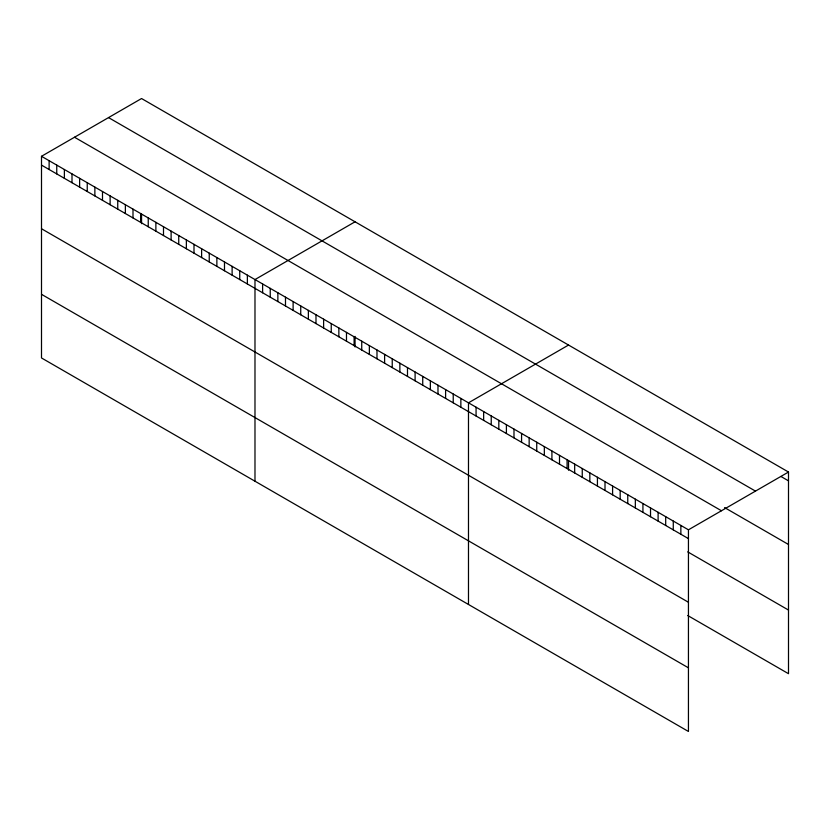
<?xml version="1.0" encoding="UTF-8"?>
<svg xmlns="http://www.w3.org/2000/svg" width="830" height="830" viewBox="0 0 830 830"><rect width="100%" height="100%" fill="white"/><g stroke="black" fill="none" stroke-linecap="round" stroke-linejoin="round"><path stroke-width="1.25" d="M41.5 156.299L688.443 529.81L688.443 731.469L41.5 357.958L41.5 156.299L141.556 98.531L788.5 472.042L788.5 673.701L687.728 615.518M355.053 221.797L254.986 279.565L254.986 481.213M568.54 345.052L468.483 402.82L468.483 604.468M688.443 529.81L788.5 472.042M780.916 476.472L788.5 480.85M108.543 117.601L755.476 491.111M724.569 507.576L788.5 544.49M74.524 137.241L721.457 510.751M41.5 165.108L688.443 538.618M687.728 551.877L788.5 610.06M41.5 228.748L688.443 602.258M41.5 294.318L688.443 667.828M680.859 525.432L680.859 534.24M673.275 521.053L673.275 529.862M665.691 516.675L665.691 525.483M658.107 512.297L658.107 521.105M650.523 507.919L650.523 516.727M642.928 503.54L642.928 512.349M635.344 499.162L635.344 507.97M627.76 494.784L627.76 503.582M620.176 490.395L620.176 499.204M612.592 486.017L612.592 494.825M605.008 481.639L605.008 490.447M597.424 477.26L597.424 486.069M589.84 472.882L589.84 481.69M582.255 468.504L582.255 477.312M574.671 464.126L574.671 472.934M568.54 460.816L568.54 470.185M567.087 459.747L567.087 468.556M559.503 455.369L559.503 464.178M551.919 450.991L551.919 459.799M544.335 446.613L544.335 455.421M536.74 442.234L536.74 451.043M529.156 437.856L529.156 446.654M521.572 433.468L521.572 442.276M513.988 429.089L513.988 437.898M506.404 424.711L506.404 433.519M498.82 420.333L498.82 429.141M491.236 415.955L491.236 424.763M483.651 411.576L483.651 420.385M476.067 407.198L476.067 416.006M460.858 398.421L460.858 407.229M453.232 394.011L453.232 402.82M445.606 389.612L445.606 398.421M437.981 385.213L437.981 394.022M430.355 380.804L430.355 389.612M422.729 376.405L422.729 385.213M415.104 372.006L415.104 380.814M407.489 367.607L407.489 376.405M399.863 363.198L399.863 372.006M392.237 358.799L392.237 367.607M384.612 354.4L384.612 363.208M376.986 349.99L376.986 358.799M369.36 345.591L369.36 354.4M361.735 341.192L361.735 350.001M355.053 336.389L355.053 346.93M354.109 336.783L354.109 345.591M346.483 332.384L346.483 341.192M338.858 327.985L338.858 336.793M331.243 323.586L331.243 332.394M323.617 319.177L323.617 327.985M315.991 314.777L315.991 323.586M308.366 310.379L308.366 319.187M300.74 305.969L300.74 314.777M293.115 301.57L293.115 310.379M285.489 297.171L285.489 305.98M277.863 292.762L277.863 301.57M270.238 288.363L270.238 297.171M262.612 283.964L262.612 292.772M247.371 275.155L247.371 283.964M239.746 270.756L239.746 279.565M232.12 266.357L232.12 275.166M224.494 261.948L224.494 270.756M216.869 257.549L216.869 266.357M209.243 253.15L209.243 261.958M201.617 248.751L201.617 257.549M193.992 244.342L193.992 253.15M186.366 239.943L186.366 248.751M178.741 235.544L178.741 244.352M171.115 231.134L171.115 239.943M163.5 226.735L163.5 235.544M155.874 222.336L155.874 231.145M148.248 217.927L148.248 226.735M141.556 214.306L141.556 223.675M140.623 213.528L140.623 222.336M132.997 209.129L132.997 217.937M125.372 204.73L125.372 213.538M117.746 200.321L117.746 209.129M110.12 195.922L110.12 204.73M102.495 191.523L102.495 200.331M94.869 187.113L94.869 195.922M87.243 182.714L87.243 191.523M79.628 178.315L79.628 187.124M72.003 173.916L72.003 182.714M64.377 169.507L64.377 178.315M56.751 165.108L56.751 173.916M49.126 160.709L49.126 169.517"/></g></svg>
